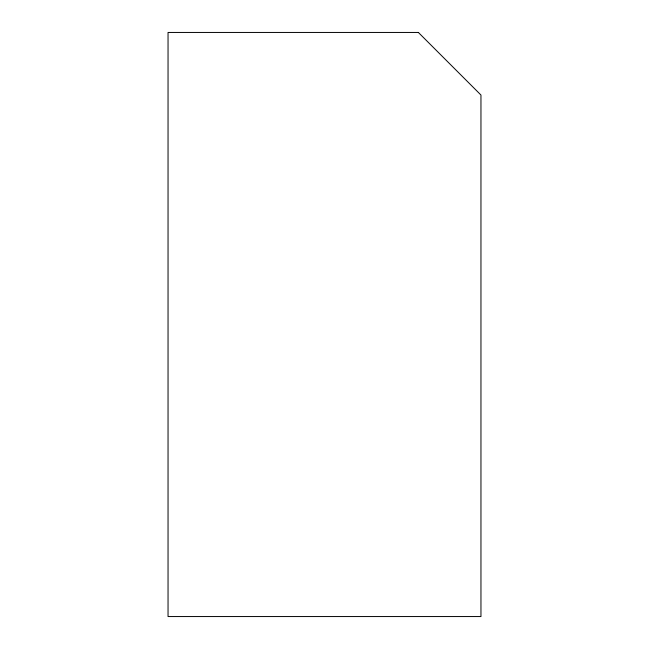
<?xml version="1.0" encoding="UTF-8"?>
<svg xmlns="http://www.w3.org/2000/svg" width="649" height="649" viewBox="0 0 649 649"><rect width="100%" height="100%" fill="white"/><g stroke="black" fill="none" stroke-linecap="round" stroke-linejoin="round"><path stroke-width="0.97" d="M418.37 32.45L168.042 32.45L168.042 616.55L480.958 616.55L480.958 95.03L418.37 32.45"/></g></svg>
